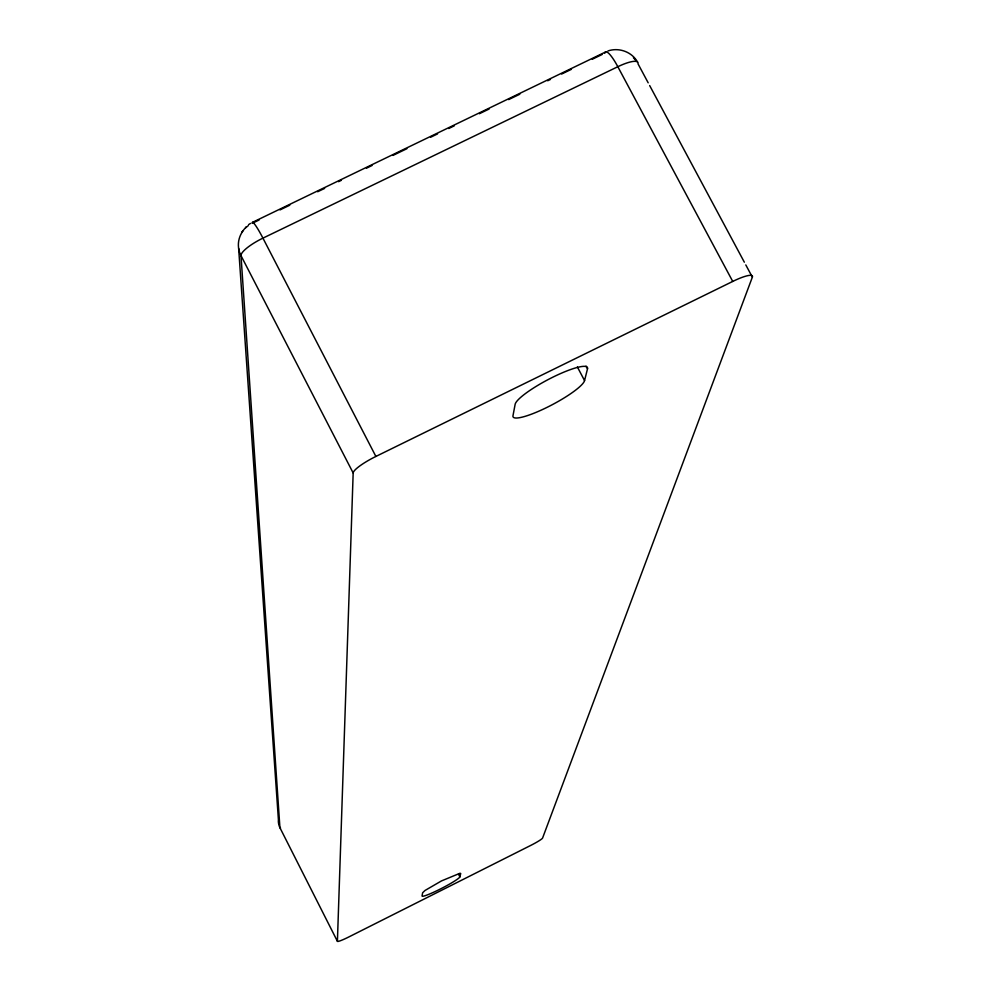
<?xml version="1.0" encoding="UTF-8"?>
<svg xmlns="http://www.w3.org/2000/svg" width="991" height="991" viewBox="0 0 991 991"><rect width="100%" height="100%" fill="white"/><g stroke="black" fill="none" stroke-linecap="round" stroke-linejoin="round"><path stroke-width="1.49" d="M745.802 264.919L752.355 277.146L542.572 838.076A12.759 1.239 -27.3 0 1 530.631 845.472L348.795 936.966A12.846 1.251 -27 0 1 337.411 941.289L353.168 472.98L240.986 255.628A24.899 24.069 0.1 0 1 242.795 231.2M459.886 876.886L460.716 873.517L460.035 873.244L441.466 880.925L425.052 890.451L422.649 892.755L422.055 895.889A21.245 2.081 -27.2 0 0 440.301 889.038A21.245 2.081 -27.2 0 0 459.886 876.886L458.474 874.136M587.502 368.838A40.792 7.631 -27.8 0 0 553.474 376.865A40.792 7.631 -27.8 0 0 515.134 404.365L512.979 415.749A40.346 7.47 -27.8 0 0 546.71 407.524A40.346 7.47 -27.8 0 0 584.554 380.594L587.502 368.838L586.065 366.1M241.742 232.241L246.102 226.914M248.543 224.66L250.45 223.433M353.168 472.98A25.097 4.782 -27.4 0 1 375.886 456.442L732.733 281.432A24.973 4.67 -28.4 0 1 752.355 277.146M252.569 222.306L605.885 51.842M259.122 220.002L252.148 223.359A24.998 2.7 64.2 0 1 262.937 238.137L375.886 456.442M280.032 209.906L289.781 205.199M317.665 191.746L324.639 188.389M338.575 181.663L341.362 180.312M366.459 168.21L372.034 165.509M392.944 155.426L406.892 148.7M430.59 137.266L437.551 133.896M448.712 128.52L454.287 125.832M479.384 113.717L489.133 109.01M508.656 99.596L519.804 94.219M547.689 80.767L550.476 79.416M561.624 74.04L571.386 69.333M592.296 59.237L602.057 54.53M607.954 50.95C618.818 47.209 631.837 51.78 637.473 61.95M648.188 82.823L637.993 63.796A24.763 5.983 -28.7 0 0 617.827 66.719L262.937 238.137A24.874 6.132 -27.4 0 0 240.986 255.628L279.92 827.696L337.411 941.289M649.65 85.536L744.34 262.194M732.733 281.432L617.827 66.719A24.763 4.881 64.8 0 0 604.844 53.192M577.381 366.98L584.554 380.594M238.645 248.456L278.706 823.917M245.805 227.732A24.899 24.069 0.1 0 1 248.171 225.762M633.422 57.775A24.639 23.623 11 0 1 635.479 60.017M280.515 827.956A12.784 1.61 -26.9 0 1 279.92 827.696A12.784 12.66 -7.3 0 1 278.731 819.953"/></g></svg>
